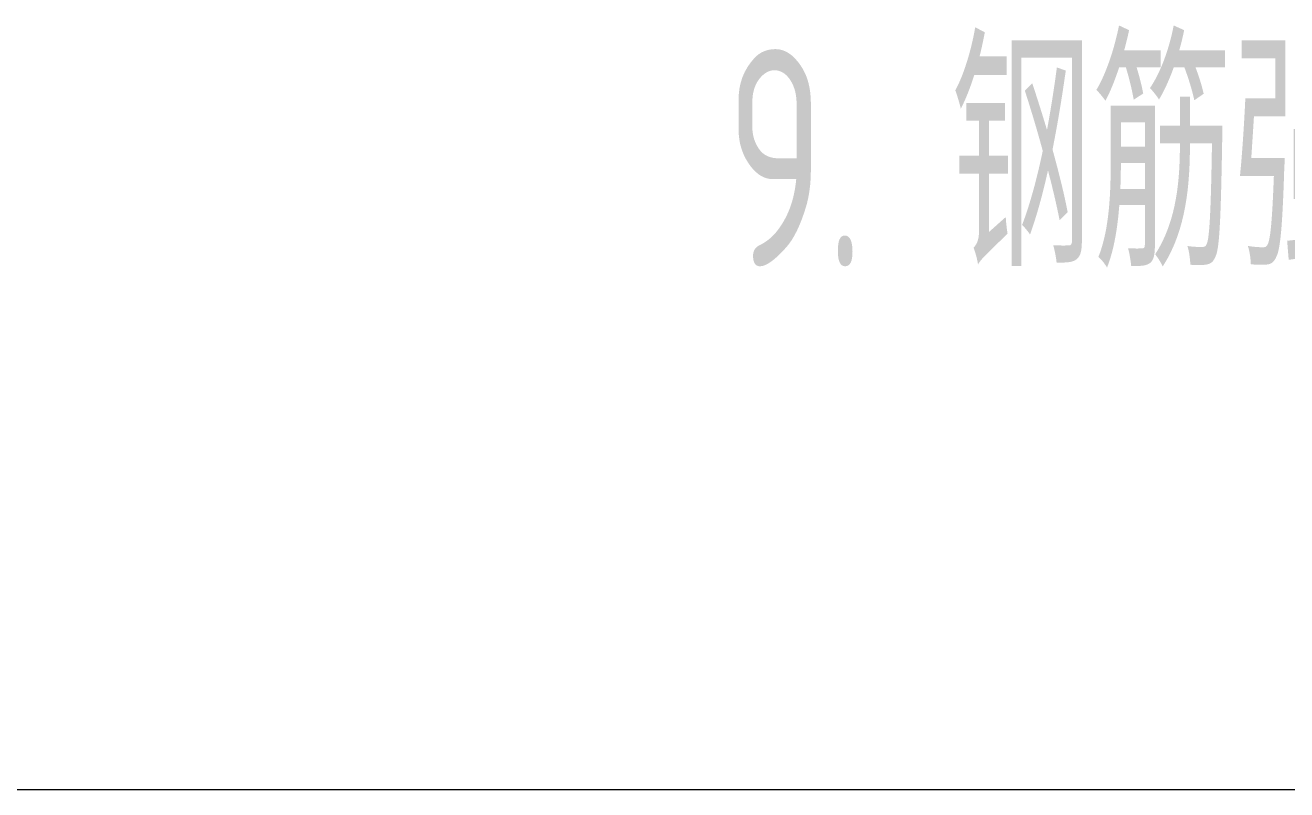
# Model space of a CAD drawing. Extents: x -2876908 to 633791, y -1383861 to 872234.
# Drawn here: x -442755 to -429694, y -821433 to -813512 of the extents above; entities that cross this region are included whole.
import ezdxf
from ezdxf.enums import TextEntityAlignment as Align

# ---------------------------------------------------------------- set-up
doc = ezdxf.new("R2010")
doc.units = 0
doc.header["$LTSCALE"] = 5
doc.header["$MEASUREMENT"] = 0
doc.layers.get('0').update_dxf_attribs({"linetype": 'CONTINUOUS', "lineweight": 25})
doc.layers.add('HFZT', color=5, linetype='CONTINUOUS', lineweight=15)
doc.layers.add('TEXT', color=7, linetype='CONTINUOUS', lineweight=0)
doc.styles.add('TSSD_NORM', font='tssdeng.shx', dxfattribs={"width": 0.7, "bigfont": 'hztxt.shx'})
doc.styles.add('TSSD_Rein', font='tssdeng.shx', dxfattribs={"width": 0.7, "bigfont": 'hztxt.shx'})

# ---------------------------------------------------------------- blocks, each defined once
blk = doc.blocks.new('施工设计图框')
at = {"layer": 'HFZT'}
blk.add_line((14.496, 38.5), (-147.504, 38.5), dxfattribs=at)
at = {"layer": 'HFZT', "color": 2, "style": 'TSSD_NORM', "width": 0.7}
for tag, height, p in [('比例尺', 2.5, (7.248, 17.5)), ('图号', 2.5, (-20.49, 3.5)), ('日期', 2.5, (7.248, 3.5)), ('图名', 4, (-76.242, 0.75))]:
    blk.add_attdef(tag, text='', height=height, dxfattribs=at).set_placement(p, align=Align.MIDDLE)

msp = doc.modelspace()

# ---------------------------------------------------------------- block references
at = {"xscale": 500, "yscale": 500, "zscale": 500}
msp.add_blockref('施工设计图框', (-381851.363, -840682.579), dxfattribs=at)

# ---------------------------------------------------------------- texts
at = {"layer": 'TEXT', "color": 0, "style": 'TSSD_Rein', "width": 0.65}
msp.add_text('9. 钢筋强度等级：钢筋HPB300(%%130)、HRB335(%%131)、HRB400( %%132)。', height=2250, dxfattribs=at).set_placement((-435498.782, -816009.465))

doc.saveas('drawing.dxf')
